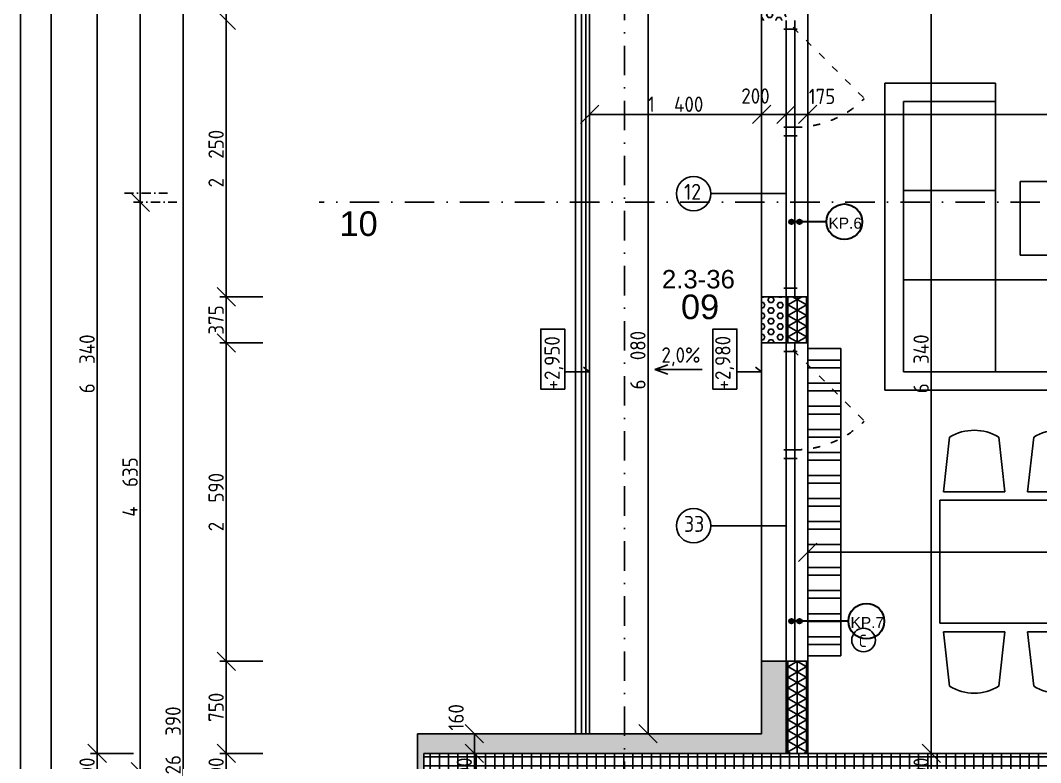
# Model space of a CAD drawing. Extents: x 4511820 to 5180432, y -1526536 to -944957.
# Drawn here: x 5091141 to 5099442, y -1212609 to -1206569 of the extents above; entities that cross this region are included whole.
import ezdxf

# ---------------------------------------------------------------- set-up
doc = ezdxf.new("R2010")
doc.units = 0
doc.header["$MEASUREMENT"] = 0
for name, pattern in [('ACAD_ISO03W100', [30, 12, -18]), ('ACAD_ISO12W100', [22, 12, -3, 0.5, -3, 0.5, -3]), ('BODKOCIARKOVANA_3', [5.6, 3, -1.3, 0, -1.3])]:
    doc.linetypes.add(name, pattern=pattern)
doc.layers.get('0').update_dxf_attribs({"linetype": 'CONTINUOUS'})
doc.layers.get('Defpoints').update_dxf_attribs({"color": 61, "linetype": 'CONTINUOUS'})
for name, color, linetype in [('KÓTY', 4, 'CONTINUOUS'), ('MÚRY', 1, 'CONTINUOUS'), ('OKNÁ', 143, 'CONTINUOUS'), ('osi', 253, 'CONTINUOUS'), ('Plochy', 41, 'CONTINUOUS'), ('POPIS', 7, 'CONTINUOUS'), ('POZEMOK', 7, 'CONTINUOUS'), ('TENKÁ', 7, 'CONTINUOUS'), ('Z-Kúrenie', 101, 'CONTINUOUS'), ('ZARIADENIE', 47, 'CONTINUOUS'), ('ŠRAFY', 82, 'CONTINUOUS')]:
    doc.layers.add(name, color=color, linetype=linetype)
doc.layers.add('preklady', color=74, linetype='CONTINUOUS', lineweight=35)
doc.styles.add('ARIAL', font='arial.ttf')
doc.styles.add('styl1', font='arial.ttf')
doc.styles.add('STYLE1', font='isocp.shx')
doc.dimstyles.new('STANDARD-50', dxfattribs={"dimtxt": 125, "dimasz": 150, "dimexe": 10, "dimexo": 200, "dimgap": 20, "dimtad": 1, "dimdsep": 46, "dimlunit": 6, "dimtxsty": 'STYLE1', "dimblk1": 'OBLIQUE', "dimblk2": 'OBLIQUE', "dimsah": 1, "dimcen": 2.5, "dimse1": 1, "dimse2": 1, "dimadec": 0, "dimazin": 0, "dimtfac": 1, "dimtmove": 1, "dimatfit": 3, "dimldrblk": 'OBLIQUE', "dimfxl": 1, "dimtolj": 1, "dimtzin": 0, "dimarcsym": 0})
pattern_1 = [(90, (584112, -89070.035), (-75, 5e-15), []), (150, (584112, -89070.035), (-37.5, -64.9519053), []), (210, (584112, -89070.035), (37.5, -64.9519053), [])]
pattern_2 = [(0, (0, -89070.035), (0, 43.3012702), [25, -50]), (120, (0, -89070.035), (-37.5, -21.6506351), [25, -50]), (60, (25, -89070.035), (-37.5, 21.6506351), [25, -50])]

# ---------------------------------------------------------------- blocks, each defined once
blk = doc.blocks.new('_OBLIQUE')
at = {"color": 0, "linetype": 'ByBlock'}
blk.add_line((-0.5, -0.5), (0.5, 0.5), dxfattribs=at)
blk = doc.blocks.new('*D13801')
at = {"layer": 'Defpoints', "color": 0}
for p in [(5094532.5, -1199234.2), (5092466, -1225624.2), (5094532.5, -1225624.2)]:
    blk.add_point(p, dxfattribs=at)
at = {"layer": 'KÓTY', "color": 0, "lineweight": -2}
blk.add_line((5092466, -1199234.2), (5092466, -1225624.2), dxfattribs=at)
at = {"layer": 'KÓTY', "color": 0, "linetype": 'ByBlock', "lineweight": -2, "xscale": 150, "yscale": 150, "zscale": 150}
for p, rotation in [((5092466, -1199234.2), 90), ((5092466, -1225624.2), 270)]:
    blk.add_blockref('_OBLIQUE', p, dxfattribs=dict(at, rotation=rotation))
at = {"layer": 'KÓTY', "color": 0, "insert": (5092383.5, -1212429.2), "char_height": 125, "attachment_point": 5, "rotation": 90, "style": 'STYLE1'}
blk.add_mtext('\\A1;26ﾠ390', dxfattribs=at)
blk = doc.blocks.new('*D13808')
at = {"layer": 'Defpoints', "color": 0}
for p in [(5091766, -1212534.2), (5098880, -1212534.2), (5098880, -1212834.2)]:
    blk.add_point(p, dxfattribs=at)
at = {"layer": 'KÓTY', "color": 0, "lineweight": -2}
blk.add_line((5091766, -1212834.2), (5091766, -1212534.2), dxfattribs=at)
at = {"layer": 'KÓTY', "color": 0, "linetype": 'ByBlock', "lineweight": -2, "xscale": 150, "yscale": 150, "zscale": 150}
for p, rotation in [((5091766, -1212534.2), 90), ((5091766, -1212834.2), 270)]:
    blk.add_blockref('_OBLIQUE', p, dxfattribs=dict(at, rotation=rotation))
at = {"layer": 'KÓTY', "color": 0, "insert": (5091683.5, -1212684.2), "char_height": 125, "attachment_point": 5, "rotation": 90, "style": 'STYLE1'}
blk.add_mtext('\\A1;300', dxfattribs=at)
blk = doc.blocks.new('*D13809')
at = {"layer": 'Defpoints', "color": 0}
for p in [(5091766, -1206194.2), (5097547.5, -1206194.2), (5098880, -1212534.2)]:
    blk.add_point(p, dxfattribs=at)
at = {"layer": 'KÓTY', "color": 0, "lineweight": -2}
blk.add_line((5091766, -1212534.2), (5091766, -1206194.2), dxfattribs=at)
at = {"layer": 'KÓTY', "color": 0, "linetype": 'ByBlock', "lineweight": -2, "xscale": 150, "yscale": 150, "zscale": 150}
for p, rotation in [((5091766, -1206194.2), 90), ((5091766, -1212534.2), 270)]:
    blk.add_blockref('_OBLIQUE', p, dxfattribs=dict(at, rotation=rotation))
at = {"layer": 'KÓTY', "color": 0, "insert": (5091683.5, -1209364.2), "char_height": 125, "attachment_point": 5, "rotation": 90, "style": 'STYLE1'}
blk.add_mtext('\\A1;6ﾠ340', dxfattribs=at)
blk = doc.blocks.new('*D13812')
at = {"layer": 'Defpoints', "color": 0}
for p in [(5092116, -1208049.2), (5096057.5, -1208049.2), (5096057.5, -1212684.2)]:
    blk.add_point(p, dxfattribs=at)
at = {"layer": 'KÓTY', "color": 0, "lineweight": -2}
blk.add_line((5092116, -1212684.2), (5092116, -1208049.2), dxfattribs=at)
at = {"layer": 'KÓTY', "color": 0, "linetype": 'ByBlock', "lineweight": -2, "xscale": 150, "yscale": 150, "zscale": 150}
for p, rotation in [((5092116, -1208049.2), 90), ((5092116, -1212684.2), 270)]:
    blk.add_blockref('_OBLIQUE', p, dxfattribs=dict(at, rotation=rotation))
at = {"layer": 'KÓTY', "color": 0, "insert": (5092033.5, -1210366.7), "char_height": 125, "attachment_point": 5, "rotation": 90, "style": 'STYLE1'}
blk.add_mtext('\\A1;4ﾠ635', dxfattribs=at)
blk = doc.blocks.new('*D13813')
at = {"layer": 'Defpoints', "color": 0}
for p in [(5092116, -1204099.2), (5096057.5, -1204099.2), (5096057.5, -1208049.2)]:
    blk.add_point(p, dxfattribs=at)
at = {"layer": 'KÓTY', "color": 0, "lineweight": -2}
blk.add_line((5092116, -1208049.2), (5092116, -1204099.2), dxfattribs=at)
at = {"layer": 'KÓTY', "color": 0, "linetype": 'ByBlock', "lineweight": -2, "xscale": 150, "yscale": 150, "zscale": 150}
for p, rotation in [((5092116, -1204099.2), 90), ((5092116, -1208049.2), 270)]:
    blk.add_blockref('_OBLIQUE', p, dxfattribs=dict(at, rotation=rotation))
at = {"layer": 'KÓTY', "color": 0, "insert": (5092007.5, -1205636), "char_height": 125, "attachment_point": 5, "rotation": 90, "style": 'STYLE1'}
blk.add_mtext('\\A1;3ﾠ950', dxfattribs=at)
blk = doc.blocks.new('*D14061')
at = {"layer": 'Defpoints', "color": 0}
for p in [(5092816, -1212534.2), (5096312.5, -1212534.2), (5096312.5, -1212834.2)]:
    blk.add_point(p, dxfattribs=at)
at = {"layer": 'KÓTY', "color": 0, "lineweight": -2}
blk.add_line((5092816, -1212834.2), (5092816, -1212534.2), dxfattribs=at)
at = {"layer": 'KÓTY', "color": 0, "linetype": 'ByBlock', "lineweight": -2, "xscale": 150, "yscale": 150, "zscale": 150}
for p, rotation in [((5092816, -1212534.2), 90), ((5092816, -1212834.2), 270)]:
    blk.add_blockref('_OBLIQUE', p, dxfattribs=dict(at, rotation=rotation))
at = {"layer": 'KÓTY', "color": 0, "insert": (5092733.5, -1212684.2), "char_height": 125, "attachment_point": 5, "rotation": 90, "style": 'STYLE1'}
blk.add_mtext('\\A1;300', dxfattribs=at)
blk = doc.blocks.new('*D14062')
at = {"layer": 'Defpoints', "color": 0}
for p in [(5092816, -1211784.2), (5097377.5, -1211784.2), (5096312.5, -1212534.2)]:
    blk.add_point(p, dxfattribs=at)
at = {"layer": 'KÓTY', "color": 0, "lineweight": -2}
blk.add_line((5092816, -1212534.2), (5092816, -1211784.2), dxfattribs=at)
at = {"layer": 'KÓTY', "color": 0, "linetype": 'ByBlock', "lineweight": -2, "xscale": 150, "yscale": 150, "zscale": 150}
for p, rotation in [((5092816, -1211784.2), 90), ((5092816, -1212534.2), 270)]:
    blk.add_blockref('_OBLIQUE', p, dxfattribs=dict(at, rotation=rotation))
at = {"layer": 'KÓTY', "color": 0, "insert": (5092733.5, -1212159.2), "char_height": 125, "attachment_point": 5, "rotation": 90, "style": 'STYLE1'}
blk.add_mtext('\\A1;750', dxfattribs=at)
blk = doc.blocks.new('*D14063')
at = {"layer": 'Defpoints', "color": 0}
for p in [(5092816, -1209194.2), (5097377.5, -1209194.2), (5097377.5, -1211784.2)]:
    blk.add_point(p, dxfattribs=at)
at = {"layer": 'KÓTY', "color": 0, "lineweight": -2}
blk.add_line((5092816, -1211784.2), (5092816, -1209194.2), dxfattribs=at)
at = {"layer": 'KÓTY', "color": 0, "linetype": 'ByBlock', "lineweight": -2, "xscale": 150, "yscale": 150, "zscale": 150}
for p, rotation in [((5092816, -1209194.2), 90), ((5092816, -1211784.2), 270)]:
    blk.add_blockref('_OBLIQUE', p, dxfattribs=dict(at, rotation=rotation))
at = {"layer": 'KÓTY', "color": 0, "insert": (5092733.5, -1210489.2), "char_height": 125, "attachment_point": 5, "rotation": 90, "style": 'STYLE1'}
blk.add_mtext('\\A1;2ﾠ590', dxfattribs=at)
blk = doc.blocks.new('*D14064')
at = {"layer": 'Defpoints', "color": 0}
for p in [(5092816, -1208819.2), (5097360, -1208819.2), (5097377.5, -1209194.2)]:
    blk.add_point(p, dxfattribs=at)
at = {"layer": 'KÓTY', "color": 0, "lineweight": -2}
blk.add_line((5092816, -1209194.2), (5092816, -1208819.2), dxfattribs=at)
at = {"layer": 'KÓTY', "color": 0, "linetype": 'ByBlock', "lineweight": -2, "xscale": 150, "yscale": 150, "zscale": 150}
for p, rotation in [((5092816, -1208819.2), 90), ((5092816, -1209194.2), 270)]:
    blk.add_blockref('_OBLIQUE', p, dxfattribs=dict(at, rotation=rotation))
at = {"layer": 'KÓTY', "color": 0, "insert": (5092733.5, -1209006.7), "char_height": 125, "attachment_point": 5, "rotation": 90, "style": 'STYLE1'}
blk.add_mtext('\\A1;375', dxfattribs=at)
blk = doc.blocks.new('*D14065')
at = {"layer": 'Defpoints', "color": 0}
for p in [(5092816, -1206569.2), (5097372.5, -1206569.2), (5097360, -1208819.2)]:
    blk.add_point(p, dxfattribs=at)
at = {"layer": 'KÓTY', "color": 0, "lineweight": -2}
blk.add_line((5092816, -1208819.2), (5092816, -1206569.2), dxfattribs=at)
at = {"layer": 'KÓTY', "color": 0, "linetype": 'ByBlock', "lineweight": -2, "xscale": 150, "yscale": 150, "zscale": 150}
for p, rotation in [((5092816, -1206569.2), 90), ((5092816, -1208819.2), 270)]:
    blk.add_blockref('_OBLIQUE', p, dxfattribs=dict(at, rotation=rotation))
at = {"layer": 'KÓTY', "color": 0, "insert": (5092733.5, -1207694.2), "char_height": 125, "attachment_point": 5, "rotation": 90, "style": 'STYLE1'}
blk.add_mtext('\\A1;2ﾠ250', dxfattribs=at)
blk = doc.blocks.new('*D14066')
at = {"layer": 'Defpoints', "color": 0}
for p in [(5092816, -1206194.2), (5097372.5, -1206194.2), (5097372.5, -1206569.2)]:
    blk.add_point(p, dxfattribs=at)
at = {"layer": 'KÓTY', "color": 0, "lineweight": -2}
blk.add_line((5092816, -1206569.2), (5092816, -1206194.2), dxfattribs=at)
at = {"layer": 'KÓTY', "color": 0, "linetype": 'ByBlock', "lineweight": -2, "xscale": 150, "yscale": 150, "zscale": 150}
for p, rotation in [((5092816, -1206194.2), 90), ((5092816, -1206569.2), 270)]:
    blk.add_blockref('_OBLIQUE', p, dxfattribs=dict(at, rotation=rotation))
at = {"layer": 'KÓTY', "color": 0, "insert": (5092733.5, -1206381.7), "char_height": 125, "attachment_point": 5, "rotation": 90, "style": 'STYLE1'}
blk.add_mtext('\\A1;375', dxfattribs=at)
blk = doc.blocks.new('stol 1900')
at = {"layer": 'ZARIADENIE', "ltscale": 0.25}
for p, q in [((4397518.8, -1339724.1), (4397468.8, -1340168.2)), ((4397918.8, -1339724.1), (4397968.8, -1340168.2)), ((4398203.5, -1339724.1), (4398153.5, -1340168.2)), ((4398603.5, -1339724.1), (4398653.5, -1340168.2)), ((4398859.2, -1339724.1), (4398809.2, -1340168.2)), ((4399259.2, -1339724.1), (4399309.2, -1340168.2)), ((4397968.8, -1340168.2), (4397468.8, -1340168.2)), ((4398153.5, -1340168.2), (4398653.5, -1340168.2)), ((4398809.2, -1340168.2), (4399309.2, -1340168.2)), ((4399339, -1340237.9), (4397439, -1340237.9)), ((4397439, -1341237.9), (4397439, -1340237.9)), ((4399339, -1341237.9), (4399339, -1340237.9)), ((4399339, -1341237.9), (4397439, -1341237.9)), ((4397518.8, -1341751.6), (4397468.8, -1341307.5)), ((4397968.8, -1341307.5), (4397468.8, -1341307.5)), ((4397918.8, -1341751.6), (4397968.8, -1341307.5)), ((4398203.5, -1341751.6), (4398153.5, -1341307.5)), ((4398153.5, -1341307.5), (4398653.5, -1341307.5)), ((4398603.5, -1341751.6), (4398653.5, -1341307.5)), ((4398859.2, -1341751.6), (4398809.2, -1341307.5)), ((4398809.2, -1341307.5), (4399309.2, -1341307.5)), ((4399259.2, -1341751.6), (4399309.2, -1341307.5))]:
    blk.add_line(p, q, dxfattribs=at)
for centre, start, end in [((4397718.8, -1340054.1), 58.78339, 121.21661), ((4398403.5, -1340054.1), 58.78339, 121.21661), ((4399059.2, -1340054.1), 58.78339, 121.21661), ((4397718.8, -1341421.6), 238.78339, 301.21661), ((4398403.5, -1341421.6), 238.78339, 301.21661), ((4399059.2, -1341421.6), 238.78339, 301.21661)]:
    blk.add_arc(centre, 385.9, start, end, dxfattribs=at)
blk = doc.blocks.new('sedacka rok 2a2')
at = {"layer": 'ZARIADENIE', "color": 30, "ltscale": 0.25}
for p, q in [((4443609, -1331495.2), (4443609, -1328995.2)), ((4443609, -1328995.2), (4444509, -1328995.2)), ((4444509, -1328995.2), (4444509, -1330595.2)), ((4443759, -1331345.2), (4443759, -1329145.2)), ((4443759, -1329145.2), (4444509, -1329145.2)), ((4444509, -1329870.2), (4443759, -1329870.2)), ((4444509, -1330595.2), (4443759, -1330595.2)), ((4446125.7, -1330595.2), (4444509, -1330595.2)), ((4444509, -1330595.2), (4444509, -1331345.2)), ((4445242.3, -1330595.2), (4445242.3, -1331345.2)), ((4445975.7, -1330595.2), (4445975.7, -1331345.2)), ((4446125.7, -1330595.2), (4446125.7, -1331495.2)), ((4443759, -1331345.2), (4445975.7, -1331345.2)), ((4443609, -1331495.2), (4446125.7, -1331495.2))]:
    blk.add_line(p, q, dxfattribs=at)
at = {"layer": 'ZARIADENIE', "ltscale": 0.25}
for p, q in [((4444709, -1330395.2), (4444709, -1329795.2)), ((4445709, -1329795.2), (4444709, -1329795.2)), ((4445709, -1329795.2), (4445709, -1330395.2)), ((4445709, -1330395.2), (4444709, -1330395.2))]:
    blk.add_line(p, q, dxfattribs=at)
blk = doc.blocks.new('*D27902')
at = {"layer": 'Defpoints', "color": 0}
for p in [(5097547.5, -1212534.2), (5098553, -1212534.2), (5096312.5, -1212834.2)]:
    blk.add_point(p, dxfattribs=at)
at = {"layer": 'KÓTY', "color": 0, "lineweight": -2}
blk.add_line((5098553, -1212834.2), (5098553, -1212534.2), dxfattribs=at)
at = {"layer": 'KÓTY', "color": 0, "linetype": 'ByBlock', "lineweight": -2, "xscale": 150, "yscale": 150, "zscale": 150}
for p, rotation in [((5098553, -1212534.2), 90), ((5098553, -1212834.2), 270)]:
    blk.add_blockref('_OBLIQUE', p, dxfattribs=dict(at, rotation=rotation))
at = {"layer": 'KÓTY', "color": 0, "insert": (5098470.5, -1212684.2), "char_height": 125, "attachment_point": 5, "rotation": 90, "style": 'STYLE1'}
blk.add_mtext('\\A1;300', dxfattribs=at)
blk = doc.blocks.new('*D27903')
at = {"layer": 'Defpoints', "color": 0}
for p in [(5097547.5, -1206194.2), (5098553, -1206194.2), (5097547.5, -1212534.2)]:
    blk.add_point(p, dxfattribs=at)
at = {"layer": 'KÓTY', "color": 0, "lineweight": -2}
blk.add_line((5098553, -1212534.2), (5098553, -1206194.2), dxfattribs=at)
at = {"layer": 'KÓTY', "color": 0, "linetype": 'ByBlock', "lineweight": -2, "xscale": 150, "yscale": 150, "zscale": 150}
for p, rotation in [((5098553, -1206194.2), 90), ((5098553, -1212534.2), 270)]:
    blk.add_blockref('_OBLIQUE', p, dxfattribs=dict(at, rotation=rotation))
at = {"layer": 'KÓTY', "color": 0, "insert": (5098470.5, -1209364.2), "char_height": 125, "attachment_point": 5, "rotation": 90, "style": 'STYLE1'}
blk.add_mtext('\\A1;6ﾠ340', dxfattribs=at)
blk = doc.blocks.new('*D28016')
at = {"layer": 'Defpoints', "color": 0}
for p in [(5097547.5, -1208967.2), (5104762.5, -1208967.2), (5104762.5, -1210897.5)]:
    blk.add_point(p, dxfattribs=at)
at = {"layer": 'KÓTY', "color": 0, "lineweight": -2}
blk.add_line((5097547.5, -1210897.5), (5104762.5, -1210897.5), dxfattribs=at)
at = {"layer": 'KÓTY', "color": 0, "linetype": 'ByBlock', "lineweight": -2, "xscale": 150, "yscale": 150, "zscale": 150, "rotation": 180}
blk.add_blockref('_OBLIQUE', (5097547.5, -1210897.5), dxfattribs=at)
at = {"layer": 'KÓTY', "color": 0, "linetype": 'ByBlock', "lineweight": -2, "xscale": 150, "yscale": 150, "zscale": 150}
blk.add_blockref('_OBLIQUE', (5104762.5, -1210897.5), dxfattribs=at)
at = {"layer": 'KÓTY', "color": 0, "insert": (5101155, -1210815), "char_height": 125, "attachment_point": 5, "style": 'STYLE1'}
blk.add_mtext('\\A1;7ﾠ215', dxfattribs=at)
blk = doc.blocks.new('*D28036')
at = {"layer": 'Defpoints', "color": 0}
for p in [(5097547.5, -1206970.2), (5102727.5, -1206970.2), (5097547.5, -1207334)]:
    blk.add_point(p, dxfattribs=at)
at = {"layer": 'KÓTY', "color": 0, "lineweight": -2}
blk.add_line((5102727.5, -1207334), (5097547.5, -1207334), dxfattribs=at)
at = {"layer": 'KÓTY', "color": 0, "linetype": 'ByBlock', "lineweight": -2, "xscale": 150, "yscale": 150, "zscale": 150, "rotation": 180}
blk.add_blockref('_OBLIQUE', (5097547.5, -1207334), dxfattribs=at)
at = {"layer": 'KÓTY', "color": 0, "linetype": 'ByBlock', "lineweight": -2, "xscale": 150, "yscale": 150, "zscale": 150}
blk.add_blockref('_OBLIQUE', (5102727.5, -1207334), dxfattribs=at)
at = {"layer": 'KÓTY', "color": 0, "insert": (5100137.5, -1207251.5), "char_height": 125, "attachment_point": 5, "style": 'STYLE1'}
blk.add_mtext('\\A1;5ﾠ180', dxfattribs=at)
blk = doc.blocks.new('*D28639')
at = {"layer": 'Defpoints', "color": 0}
for p in [(5097372.5, -1207334), (5097372.5, -1207414.7), (5097547.5, -1207414.7)]:
    blk.add_point(p, dxfattribs=at)
at = {"layer": 'KÓTY', "color": 0, "lineweight": -2}
blk.add_line((5097547.5, -1207334), (5097372.5, -1207334), dxfattribs=at)
at = {"layer": 'KÓTY', "color": 0, "linetype": 'ByBlock', "lineweight": -2, "xscale": 150, "yscale": 150, "zscale": 150, "rotation": 180}
blk.add_blockref('_OBLIQUE', (5097372.5, -1207334), dxfattribs=at)
at = {"layer": 'KÓTY', "color": 0, "linetype": 'ByBlock', "lineweight": -2, "xscale": 150, "yscale": 150, "zscale": 150}
blk.add_blockref('_OBLIQUE', (5097547.5, -1207334), dxfattribs=at)
at = {"layer": 'KÓTY', "color": 0, "insert": (5097663.5, -1207188), "char_height": 125, "attachment_point": 5, "style": 'STYLE1'}
blk.add_mtext('\\A1;175', dxfattribs=at)
blk = doc.blocks.new('*D28640')
at = {"layer": 'Defpoints', "color": 0}
for p in [(5097172.5, -1207334), (5097172.5, -1207414.7), (5097372.5, -1207414.7)]:
    blk.add_point(p, dxfattribs=at)
at = {"layer": 'KÓTY', "color": 0, "lineweight": -2}
blk.add_line((5097372.5, -1207334), (5097172.5, -1207334), dxfattribs=at)
at = {"layer": 'KÓTY', "color": 0, "linetype": 'ByBlock', "lineweight": -2, "xscale": 150, "yscale": 150, "zscale": 150, "rotation": 180}
blk.add_blockref('_OBLIQUE', (5097172.5, -1207334), dxfattribs=at)
at = {"layer": 'KÓTY', "color": 0, "linetype": 'ByBlock', "lineweight": -2, "xscale": 150, "yscale": 150, "zscale": 150}
blk.add_blockref('_OBLIQUE', (5097372.5, -1207334), dxfattribs=at)
at = {"layer": 'KÓTY', "color": 0, "insert": (5097122.5, -1207184.5), "char_height": 125, "attachment_point": 5, "style": 'STYLE1'}
blk.add_mtext('\\A1;200', dxfattribs=at)
blk = doc.blocks.new('*D28641')
at = {"layer": 'Defpoints', "color": 0}
for p in [(5095772.5, -1207334), (5095772.5, -1207414.7), (5097172.5, -1207414.7)]:
    blk.add_point(p, dxfattribs=at)
at = {"layer": 'KÓTY', "color": 0, "lineweight": -2}
blk.add_line((5097172.5, -1207334), (5095772.5, -1207334), dxfattribs=at)
at = {"layer": 'KÓTY', "color": 0, "linetype": 'ByBlock', "lineweight": -2, "xscale": 150, "yscale": 150, "zscale": 150, "rotation": 180}
blk.add_blockref('_OBLIQUE', (5095772.5, -1207334), dxfattribs=at)
at = {"layer": 'KÓTY', "color": 0, "linetype": 'ByBlock', "lineweight": -2, "xscale": 150, "yscale": 150, "zscale": 150}
blk.add_blockref('_OBLIQUE', (5097172.5, -1207334), dxfattribs=at)
at = {"layer": 'KÓTY', "color": 0, "insert": (5096472.5, -1207251.5), "char_height": 125, "attachment_point": 5, "style": 'STYLE1'}
blk.add_mtext('\\A1;1ﾠ400', dxfattribs=at)
blk = doc.blocks.new('*D28642')
at = {"layer": 'Defpoints', "color": 0}
for p in [(5097172.5, -1206294.2), (5096248, -1212374.2), (5097172.5, -1212374.2)]:
    blk.add_point(p, dxfattribs=at)
at = {"layer": 'KÓTY', "color": 0, "lineweight": -2}
blk.add_line((5096248, -1206294.2), (5096248, -1212374.2), dxfattribs=at)
at = {"layer": 'KÓTY', "color": 0, "linetype": 'ByBlock', "lineweight": -2, "xscale": 150, "yscale": 150, "zscale": 150}
for p, rotation in [((5096248, -1206294.2), 90), ((5096248, -1212374.2), 270)]:
    blk.add_blockref('_OBLIQUE', p, dxfattribs=dict(at, rotation=rotation))
at = {"layer": 'KÓTY', "color": 0, "insert": (5096165.5, -1209334.2), "char_height": 125, "attachment_point": 5, "rotation": 90, "style": 'STYLE1'}
blk.add_mtext('\\A1;6ﾠ080', dxfattribs=at)
blk = doc.blocks.new('*D48000')
at = {"layer": 'Defpoints', "color": 0}
for p in [(5094835.5, -1212534.2), (5094835.5, -1212534.2), (5094835.5, -1212834.2)]:
    blk.add_point(p, dxfattribs=at)
at = {"layer": 'KÓTY', "color": 0, "lineweight": -2}
blk.add_line((5094835.5, -1212834.2), (5094835.5, -1212534.2), dxfattribs=at)
at = {"layer": 'KÓTY', "color": 0, "linetype": 'ByBlock', "lineweight": -2, "xscale": 150, "yscale": 150, "zscale": 150}
for p, rotation in [((5094835.5, -1212534.2), 90), ((5094835.5, -1212834.2), 270)]:
    blk.add_blockref('_OBLIQUE', p, dxfattribs=dict(at, rotation=rotation))
at = {"layer": 'KÓTY', "color": 0, "insert": (5094753, -1212684.2), "char_height": 125, "attachment_point": 5, "rotation": 90, "style": 'STYLE1'}
blk.add_mtext('\\A1;300', dxfattribs=at)
blk = doc.blocks.new('*D48001')
at = {"layer": 'Defpoints', "color": 0}
for p in [(5094835.5, -1212374.2), (5094835.5, -1212374.2), (5094835.5, -1212534.2)]:
    blk.add_point(p, dxfattribs=at)
at = {"layer": 'KÓTY', "color": 0, "lineweight": -2}
blk.add_line((5094835.5, -1212534.2), (5094835.5, -1212374.2), dxfattribs=at)
at = {"layer": 'KÓTY', "color": 0, "linetype": 'ByBlock', "lineweight": -2, "xscale": 150, "yscale": 150, "zscale": 150}
for p, rotation in [((5094835.5, -1212374.2), 90), ((5094835.5, -1212534.2), 270)]:
    blk.add_blockref('_OBLIQUE', p, dxfattribs=dict(at, rotation=rotation))
at = {"layer": 'KÓTY', "color": 0, "insert": (5094686.5, -1212240.5), "char_height": 125, "attachment_point": 5, "rotation": 90, "style": 'STYLE1'}
blk.add_mtext('\\A1;160', dxfattribs=at)

msp = doc.modelspace()

# ---------------------------------------------------------------- hatches: boundary and pattern name
at = {"layer": 'preklady'}
h = msp.add_hatch(color=256, dxfattribs=at)
h.dxf.hatch_style = 1
h.paths.add_polyline_path([(5097415.393, -1208226.695, 1), (5097415.393, -1208189.695, 1)])
h = msp.add_hatch(color=256, dxfattribs=at)
h.dxf.hatch_style = 1
h.paths.add_polyline_path([(5097480.393, -1208226.695, 1), (5097480.393, -1208189.695, 1)])
h = msp.add_hatch(color=256, dxfattribs=at)
h.dxf.hatch_style = 1
h.paths.add_polyline_path([(5097415.393, -1211476.695, 1), (5097415.393, -1211439.695, 1)])
h = msp.add_hatch(color=256, dxfattribs=at)
h.dxf.hatch_style = 1
h.paths.add_polyline_path([(5097480.393, -1211476.695, 1), (5097480.393, -1211439.695, 1)])
at = {"layer": 'Z-Kúrenie', "linetype": 'Continuous'}
h = msp.add_hatch(dxfattribs=at)
h.set_pattern_fill('ANSI32', color=256, scale=500, angle=135)
h.set_pattern_definition([(180, (8890.5, -89085.03), (-2e-14, -187.5), []), (180, (8828, -89022.53), (-2e-14, -187.5), [])])
h.paths.add_polyline_path([(5097547.5, -1209239.226), (5097547.5, -1211739.226), (5097816.5, -1211739.226), (5097816.5, -1211459.226), (5097560.815, -1211203.541, -0.09717414), (5097816.5, -1211031.73), (5097816.5, -1209239.226)])
h.paths.add_polyline_path([(5097560.815, -1211203.541), (5097816.5, -1211459.226), (5097816.5, -1211031.73, 0.09717414)], flags=16)
at = {"layer": 'ŠRAFY'}
h = msp.add_hatch(dxfattribs=at)
h.set_pattern_fill('HEX', color=256, scale=200)
h.set_pattern_definition(pattern_2)
h.paths.add_polyline_path([(5096017.5, -1206194.226), (5096017.5, -1205894.226), (5097372.5, -1205894.226), (5097372.5, -1205144.226), (5097172.5, -1205144.226), (5097172.5, -1205386.081), (5097172.5, -1205864.226), (5095822.5, -1205864.226), (5095822.5, -1206224.226), (5097172.5, -1206224.226), (5097172.5, -1206569.226), (5097372.5, -1206569.226), (5097372.5, -1206194.226)])
h.paths.add_polyline_path([(5096978.701, -1207059.535), (5097266.299, -1207059.535), (5097266.299, -1207309.535), (5096978.701, -1207309.535)], flags=24)
h = msp.add_hatch(dxfattribs=at)
h.set_pattern_fill('HEX', color=256, scale=200)
h.set_pattern_definition([(0, (115361.5, -76667.535), (0, 43.3012702), [25, -50]), (120, (115361.5, -76667.535), (-37.5, -21.6506351), [25, -50]), (60, (115386.5, -76667.535), (-37.5, 21.6506351), [25, -50])])
h.paths.add_polyline_path([(5097372.5, -1209194.226), (5097172.5, -1209194.226), (5097172.5, -1208819.226), (5097372.5, -1208819.226)])
at = {"layer": 'ŠRAFY', "ltscale": 0.25}
h = msp.add_hatch(dxfattribs=at)
h.set_pattern_fill('NET3', color=256, scale=600, angle=90)
h.set_pattern_definition(pattern_1)
h.paths.add_polyline_path([(5097547.5, -1209194.226), (5097547.5, -1208819.226), (5097372.5, -1208819.226), (5097372.5, -1209194.226)])
at = {"layer": 'ŠRAFY'}
h = msp.add_hatch(dxfattribs=at)
h.set_pattern_fill('HEX', color=256, scale=200)
h.set_pattern_definition(pattern_2)
h.paths.add_polyline_path([(5097172.5, -1211784.226), (5097172.5, -1212374.226), (5095772.5, -1212374.226), (5095742.5, -1212374.226), (5095707.5, -1212374.226), (5095657.5, -1212374.226), (5094372.5, -1212374.226), (5094372.5, -1213054.226), (5094372.5, -1214354.226), (5094422.5, -1214354.226), (5094422.5, -1214341.726), (5094422.5, -1214304.226), (5094422.5, -1214071.726), (5094422.5, -1212834.226), (5094422.5, -1212796.726), (5094422.5, -1212534.226), (5097372.5, -1212534.226), (5097372.5, -1212439.035), (5097372.5, -1211784.226)])
h.paths.add_polyline_path([(5095872.5, -1213506.726, 1), (5095822.5, -1213506.726, 1)], flags=16)
at = {"layer": 'ŠRAFY', "ltscale": 0.25}
h = msp.add_hatch(dxfattribs=at)
h.set_pattern_fill('NET3', color=256, scale=600, angle=90)
h.set_pattern_definition(pattern_1)
h.paths.add_polyline_path([(5097372.5, -1211784.226), (5097372.5, -1212439.035), (5097372.5, -1212534.226), (5097547.5, -1212534.226), (5097547.5, -1211784.226), (5097442.5, -1211784.226)])
h = msp.add_hatch(dxfattribs=at)
h.set_pattern_fill('ANSI37', color=256, scale=600, angle=45)
h.set_pattern_definition([(90, (-3375574.78, 623738.554), (-75, 1e-14), []), (180, (-3375574.78, 623738.554), (-1e-14, -75), [])])
h.paths.add_polyline_path([(5097547.5, -1212534.226), (5097372.5, -1212534.226), (5094422.5, -1212534.226), (5094422.5, -1212834.226), (5094562.5, -1212834.226), (5095932.5, -1212834.226), (5096312.5, -1212834.226), (5101447.5, -1212834.226), (5101562.5, -1212834.226), (5101562.5, -1212534.226)])

# ---------------------------------------------------------------- linework, layer by layer
at = {"layer": 'KÓTY', "linetype": 'BODKOCIARKOVANA_3', "ltscale": 25}
for p, q in [((5091987.597, -1207974.226), (5092337.597, -1207974.226)), ((5092062.597, -1208049.226), (5092412.597, -1208049.226))]:
    msp.add_line(p, q, dxfattribs=at)
at = {"layer": 'KÓTY', "ltscale": 25}
for p, q in [((5092762.597, -1208819.226), (5093112.597, -1208819.226)), ((5092762.597, -1209194.226), (5093112.597, -1209194.226)), ((5092762.597, -1211784.226), (5093112.597, -1211784.226)), ((5091712.597, -1212534.226), (5092062.597, -1212534.226)), ((5092762.597, -1212534.226), (5093112.597, -1212534.226))]:
    msp.add_line(p, q, dxfattribs=at)
at = {"layer": 'MÚRY'}
for p, q in [((5097172.5, -1208819.226), (5097547.5, -1208819.226)), ((5097172.5, -1208819.226), (5097172.5, -1209194.226)), ((5097547.5, -1208819.226), (5097547.5, -1209194.226)), ((5097172.5, -1209194.226), (5097547.5, -1209194.226)), ((5097172.5, -1211784.226), (5097547.5, -1211784.226)), ((5097172.5, -1211784.226), (5097547.5, -1211784.226)), ((5097172.5, -1212374.226), (5097172.5, -1211784.226)), ((5097547.5, -1212534.226), (5097547.5, -1211784.226)), ((5097172.5, -1212374.226), (5094372.5, -1212374.226)), ((5094372.5, -1214354.226), (5094372.5, -1212374.226)), ((5101562.5, -1212534.226), (5097547.5, -1212534.226))]:
    msp.add_line(p, q, dxfattribs=at)
at = {"layer": 'OKNÁ', "ltscale": 0.25}
for p, q in [((5097372.5, -1208819.226), (5097372.5, -1206569.226)), ((5097442.5, -1208819.226), (5097442.5, -1206569.226)), ((5097462.5, -1206639.226), (5097352.5, -1206639.226)), ((5097462.5, -1207439.226), (5097352.5, -1207439.226)), ((5097462.5, -1207509.226), (5097352.5, -1207509.226)), ((5096758.646, -1207979.226), (5097372.5, -1207979.226)), ((5097462.5, -1208749.226), (5097352.5, -1208749.226)), ((5097372.5, -1211784.226), (5097372.5, -1209194.226)), ((5097442.5, -1211784.226), (5097442.5, -1209194.226)), ((5097462.5, -1209264.226), (5097352.5, -1209264.226)), ((5097462.5, -1210064.226), (5097352.5, -1210064.226)), ((5097462.5, -1210134.226), (5097352.5, -1210134.226)), ((5096758.646, -1210681.726), (5097372.5, -1210681.726))]:
    msp.add_line(p, q, dxfattribs=at)
at = {"layer": 'OKNÁ', "linetype": 'ACAD_ISO03W100', "ltscale": 5}
for p, q in [((5097428.358, -1206625.084), (5098008.185, -1207204.912)), ((5097428.358, -1209250.084), (5098008.185, -1209829.912))]:
    msp.add_line(p, q, dxfattribs=at)
at = {"layer": 'OKNÁ', "ltscale": 0.25}
for centre in [(5096618.646, -1207979.226), (5096618.646, -1210681.726)]:
    msp.add_circle(centre, 140, dxfattribs=at)
at = {"layer": 'OKNÁ', "linetype": 'ACAD_ISO03W100', "ltscale": 5}
for centre in [(5097442.5, -1206639.226), (5097442.5, -1209264.226)]:
    msp.add_arc(centre, 800, 270, 315, dxfattribs=at)
at = {"layer": 'osi', "linetype": 'BODKOCIARKOVANA_3', "ltscale": 80}
for p, q in [((5096057.5, -1198261.132), (5096057.5, -1230229.035)), ((5157242.5, -1208049.226), (5093572.5, -1208049.226))]:
    msp.add_line(p, q, dxfattribs=at)
at = {"layer": 'Plochy'}
for points in [[(5103967.5, -1208874.226), (5104762.5, -1208874.226), (5104762.5, -1212534.226), (5097547.5, -1212534.226), (5097547.5, -1206194.226), (5102727.5, -1206194.226), (5102727.5, -1207034.226), (5103967.5, -1207034.226)], [(5097172.5, -1206224.226), (5095772.5, -1206224.226), (5095772.5, -1212374.226), (5097172.5, -1212374.226)]]:
    msp.add_lwpolyline(points, close=True, dxfattribs=at)
at = {"layer": 'POZEMOK'}
for p, q in [((5095657.5, -1212374.226), (5095657.5, -1199444.226)), ((5095707.5, -1212374.226), (5095707.5, -1199494.226))]:
    msp.add_line(p, q, dxfattribs=at)
at = {"layer": 'preklady'}
for p, q in [((5097700.701, -1208208.195), (5097433.893, -1208208.195)), ((5097880.105, -1211458.195), (5097433.893, -1211458.195))]:
    msp.add_line(p, q, dxfattribs=at)
at = {"layer": 'preklady', "ltscale": 0.25}
for centre in [(5097845.701, -1208208.195), (5098025.105, -1211458.195)]:
    msp.add_circle(centre, 145, dxfattribs=at)
at = {"layer": 'preklady'}
for centre in [(5097415.393, -1208208.195), (5097480.393, -1208208.195), (5097415.393, -1211458.195), (5097480.393, -1211458.195)]:
    msp.add_circle(centre, 18.5, dxfattribs=at)
at = {"layer": 'TENKÁ', "color": 7}
for p, q in [((5091141, -1230865.674), (5091141, -1195293.831)), ((5091391, -1230615.674), (5091391, -1195543.831))]:
    msp.add_line(p, q, dxfattribs=at)
at = {"layer": 'TENKÁ'}
for p, q in [((5095742.5, -1199694.226), (5095742.5, -1212374.226)), ((5097372.5, -1209194.226), (5097372.5, -1208819.226)), ((5095571, -1209428.081), (5095772.5, -1209428.081)), ((5095723.691, -1209390.726), (5095772.5, -1209428.081)), ((5096409.711, -1209371.998), (5096302.511, -1209409.598)), ((5096688.511, -1209409.598), (5096302.511, -1209409.598)), ((5096409.711, -1209447.198), (5096302.511, -1209409.598)), ((5096971, -1209428.081), (5097172.5, -1209428.081)), ((5097123.691, -1209390.726), (5097172.5, -1209428.081)), ((5097372.5, -1211784.226), (5097372.5, -1212534.226)), ((5097372.5, -1212534.226), (5097372.5, -1212439.035)), ((5097372.5, -1212534.226), (5094422.5, -1212534.226)), ((5094422.5, -1214304.226), (5094422.5, -1212534.226)), ((5097547.5, -1212534.226), (5097372.5, -1212534.226))]:
    msp.add_line(p, q, dxfattribs=at)
at = {"layer": 'TENKÁ', "linetype": 'ACAD_ISO03W100', "ltscale": 10}
msp.add_line((5095772.5, -1199694.226), (5095772.5, -1212374.226), dxfattribs=at)
at = {"layer": 'TENKÁ', "linetype": 'ACAD_ISO12W100', "ltscale": 10}
for p, q in [((5097172.5, -1206569.226), (5097172.5, -1208819.226)), ((5097547.5, -1206569.226), (5097547.5, -1208819.226)), ((5097172.5, -1209194.226), (5097172.5, -1211784.226)), ((5097547.5, -1209194.226), (5097547.5, -1211784.226))]:
    msp.add_line(p, q, dxfattribs=at)
at = {"layer": 'TENKÁ'}
for points in [[(5095571, -1209569.389), (5095571, -1209081.774), (5095375.601, -1209081.774), (5095375.601, -1209569.389)], [(5096971, -1209569.389), (5096971, -1209081.774), (5096775.601, -1209081.774), (5096775.601, -1209569.389)]]:
    msp.add_lwpolyline(points, close=True, dxfattribs=at)
at = {"layer": 'Z-Kúrenie', "linetype": 'Continuous'}
msp.add_lwpolyline([(5097816.5, -1211739.226), (5097816.5, -1209239.226), (5097547.5, -1209239.226), (5097547.5, -1211739.226)], close=True, dxfattribs=at)
msp.add_circle((5098001.778, -1211612.36), 96, dxfattribs=at)

# ---------------------------------------------------------------- block references
at = {"layer": 'Plochy'}
msp.add_blockref('sedacka rok 2a2', (654566.833, 121915.965), dxfattribs=at)
at = {"layer": 'ZARIADENIE'}
msp.add_blockref('stol 1900', (701183.5, 129763.63), dxfattribs=at)

# ---------------------------------------------------------------- texts
at = {"layer": 'POPIS', "lineweight": 40, "ltscale": 0.25, "style": 'ARIAL'}
for s, height, p in [('2.3-36', 150, (5096360.911, -1208750.114)), ('09', 200, (5096516.311, -1209000.305))]:
    msp.add_text(s, height=height, dxfattribs=at).set_placement(p)
at = {"layer": 'preklady', "linetype": 'Continuous', "lineweight": 20, "style": 'ARIAL'}
for s, p in [('KP.6', (5097716.438, -1208264.452)), ('KP.7', (5097895.841, -1211514.452))]:
    msp.add_text(s, height=90, dxfattribs=at).set_placement(p)
at = {"layer": 'TENKÁ', "style": 'STYLE1'}
for s, p in [('12', (5096541.116, -1208029.226)), ('33', (5096541.116, -1210731.726))]:
    msp.add_text(s, height=130, dxfattribs=at).set_placement(p)
at = {"layer": 'TENKÁ', "ltscale": 0.25}
for s, height, style, p in [('10', 200, 'styl1', (5093737.554, -1208323.495)), ('2,0%', 125, 'STYLE1', (5096357.343, -1209354.887))]:
    msp.add_text(s, height=height, dxfattribs=dict(at, style=style)).set_placement(p)
at = {"layer": 'TENKÁ', "ltscale": 0.25, "style": 'STYLE1'}
for s, p in [('+2,950', (5095530.201, -1209571.827)), ('+2,980', (5096919.201, -1209572.327))]:
    msp.add_text(s, height=125, rotation=90, dxfattribs=at).set_placement(p)
at = {"layer": 'Z-Kúrenie', "linetype": 'Continuous', "style": 'STYLE1'}
msp.add_text('C', height=100, dxfattribs=at).set_placement((5097963.151, -1211668.559))

# ---------------------------------------------------------------- dimensions: what is measured, and where the dimension line sits
at = {"layer": 'KÓTY'}
for base, p1, p2, picture, middle in [((5092466, -1225624.226), (5094532.5, -1199234.226), (5094532.5, -1225624.226), '*D13801', (5092383.457, -1212429.226)), ((5091766, -1206194.226), (5098880, -1212534.226), (5097547.5, -1206194.226), '*D13809', (5091683.457, -1209364.226)), ((5092816, -1206194.226), (5097372.5, -1206569.226), (5097372.5, -1206194.226), '*D14066', (5092733.5, -1206381.726)), ((5098553, -1206194.226), (5097547.5, -1212534.226), (5097547.5, -1206194.226), '*D27903', (5098470.457, -1209364.226)), ((5092816, -1206569.226), (5097360, -1208819.226), (5097372.5, -1206569.226), '*D14065', (5092733.457, -1207694.226)), ((5092116, -1208049.226), (5096057.5, -1212684.226), (5096057.5, -1208049.226), '*D13812', (5092033.457, -1210366.726)), ((5092816, -1208819.226), (5097377.5, -1209194.226), (5097360, -1208819.226), '*D14064', (5092733.5, -1209006.726)), ((5092816, -1209194.226), (5097377.5, -1211784.226), (5097377.5, -1209194.226), '*D14063', (5092733.457, -1210489.226)), ((5092816, -1211784.226), (5096312.5, -1212534.226), (5097377.5, -1211784.226), '*D14062', (5092733.5, -1212159.226)), ((5091766, -1212534.226), (5098880, -1212834.226), (5098880, -1212534.226), '*D13808', (5091683.5, -1212684.226)), ((5092816, -1212534.226), (5096312.5, -1212834.226), (5096312.5, -1212534.226), '*D14061', (5092733.5, -1212684.226)), ((5098553, -1212534.226), (5096312.5, -1212834.226), (5097547.5, -1212534.226), '*D27902', (5098470.5, -1212684.226))]:
    dim = msp.add_linear_dim(base=base, p1=p1, p2=p2, angle=90, dimstyle='STANDARD-50', dxfattribs=at)
    dim.commit()
    dim.dimension.update_dxf_attribs({"geometry": picture, "text_midpoint": middle})
dim = msp.add_linear_dim(base=(5092116, -1204099.226), p1=(5096057.5, -1208049.226), p2=(5096057.5, -1204099.226), angle=90, dimstyle='STANDARD-50', dxfattribs=at)
dim.commit()
dim.dimension.update_dxf_attribs({"geometry": '*D13813', "text_midpoint": (5092090, -1205636.035), "dimtype": 160})
for base, p1, p2, picture, middle in [((5096248, -1212374.226), (5097172.5, -1206294.226), (5097172.5, -1212374.226), '*D28642', (5096165.457, -1209334.226)), ((5094835.5, -1212534.226), (5094835.5, -1212834.226), (5094835.5, -1212534.226), '*D48000', (5094753, -1212684.226))]:
    dim = msp.add_linear_dim(base=base, p1=p1, p2=p2, angle=90, dimstyle='STANDARD-50', override={"dimtxsty": 'STYLE1', "dimldrblk": 'OBLIQUE'}, dxfattribs=at)
    dim.commit()
    dim.dimension.update_dxf_attribs({"geometry": picture, "text_midpoint": middle})
for base, p1, p2, picture, middle in [((5097547.5, -1207334.035), (5102727.5, -1206970.226), (5097547.5, -1206970.226), '*D28036', (5100137.5, -1207251.492)), ((5095772.5, -1207334.035), (5097172.5, -1207414.726), (5095772.5, -1207414.726), '*D28641', (5096472.5, -1207251.492)), ((5104762.5, -1210897.535), (5097547.5, -1208967.226), (5104762.5, -1208967.226), '*D28016', (5101155, -1210814.992))]:
    dim = msp.add_linear_dim(base=base, p1=p1, p2=p2, dimstyle='STANDARD-50', dxfattribs=at)
    dim.commit()
    dim.dimension.update_dxf_attribs({"geometry": picture, "text_midpoint": middle})
for base, p1, p2, picture, middle in [((5097172.5, -1207334.035), (5097372.5, -1207414.726), (5097172.5, -1207414.726), '*D28640', (5097122.5, -1207267.035)), ((5097372.5, -1207334.035), (5097547.5, -1207414.726), (5097372.5, -1207414.726), '*D28639', (5097663.5, -1207270.535))]:
    dim = msp.add_linear_dim(base=base, p1=p1, p2=p2, dimstyle='STANDARD-50', dxfattribs=at)
    dim.commit()
    dim.dimension.update_dxf_attribs({"geometry": picture, "text_midpoint": middle, "dimtype": 160})
dim = msp.add_linear_dim(base=(5094835.5, -1212374.226), p1=(5094835.5, -1212534.226), p2=(5094835.5, -1212374.226), angle=90, dimstyle='STANDARD-50', override={"dimtxsty": 'STYLE1', "dimldrblk": 'OBLIQUE'}, dxfattribs=at)
dim.commit()
dim.dimension.update_dxf_attribs({"geometry": '*D48001', "text_midpoint": (5094769, -1212240.535), "dimtype": 160})

doc.saveas('drawing.dxf')
